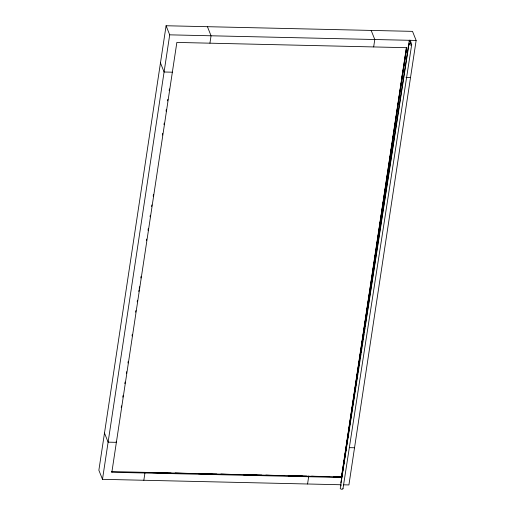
<?xml version="1.0" encoding="UTF-8"?>
<svg xmlns="http://www.w3.org/2000/svg" width="515" height="515" viewBox="0 0 515 515"><rect width="100%" height="100%" fill="white"/><g stroke="black" fill="none" stroke-linecap="round" stroke-linejoin="round"><path stroke-width="0.77" d="M144.644 472.319L144.927 473.008L143.833 480.263M409.586 43.627L409 43.994L340.267 488.259A1.506 0.708 7.9 0 0 340.466 488.793L341.342 489.192A1.333 0.624 7.9 0 0 342.378 489.211L342.99 488.664M342.964 488.844L411.697 44.58L410.262 40.286L409.277 40.279M160.493 62.74L166.088 25.75L412.515 31.364L416.133 40.453L348.913 484.937L343.344 484.808M340.962 484.757L102.485 479.323L169.705 34.84L166.088 25.75M121.231 407.481L121.476 405.891M122.795 397.155L123.034 395.565M124.836 383.649L125.074 382.059M126.4 373.324L126.639 371.733M127.958 362.998L128.203 361.408M132.046 335.992L132.284 334.402M135.651 312.161L135.889 310.571M137.209 301.835L137.447 300.245M138.773 291.509L139.011 289.919M139.25 288.329L139.494 286.739M140.814 278.003L141.052 276.413M146.46 240.672L146.698 239.082M148.024 230.347L148.262 228.757M150.065 216.841L150.303 215.251M151.622 206.515L151.867 204.925M153.187 196.189L153.425 194.599M162.437 135.027L162.676 133.437M164.002 124.701L164.24 123.111M166.042 111.195L166.281 109.611M167.6 100.869L167.845 99.286M169.165 90.543L169.403 88.96M111.852 472.255L176.857 42.423L406.741 47.695L341.741 477.489L111.852 472.255L111.543 471.566L341.702 477.006L333.752 476.826M209.933 43.176L211.053 35.78M307.564 483.991L308.665 476.736L308.363 476.06M406.367 47.747L341.477 476.806L341.741 477.489M362.257 340.383L341.606 476.903L333.688 476.723M362.496 338.799L376.671 245.069M376.909 243.479L387.48 173.581M387.724 171.991L402.015 77.469M403.747 77.462L402.241 77.43L401.977 76.741L403.445 68.012M403.683 66.441L406.541 47.554M341.941 475.422L342.179 473.832M342.423 472.242L343.26 466.687M343.499 465.097L343.743 463.513M343.981 461.923L344.22 460.333M344.464 458.749L344.825 456.367M345.063 454.777L345.301 453.187M345.546 451.603L345.784 450.013M346.022 448.423L346.106 446.827L346.26 447.58M346.621 444.451L346.865 442.868M347.104 441.278L347.825 436.514M348.063 434.924L348.423 432.542M348.668 430.952L348.906 429.362M349.144 427.772L349.389 426.188M349.627 424.598L357.674 371.379M357.919 369.789L359.238 361.054M359.476 359.464L359.715 357.873M359.959 356.283L360.796 350.728M361.041 349.138L361.279 347.548M361.517 345.958L361.762 344.368M362 342.784L362.36 340.396M362.599 338.812L363.32 334.042M363.564 332.458L363.802 330.868M364.041 329.278L364.884 323.716M365.122 322.132L365.367 320.542M365.605 318.952L366.925 310.217M367.163 308.627L367.407 307.037M367.646 305.447L368.489 299.891M368.727 298.301L368.965 296.711M369.21 295.121L370.047 289.565M370.291 287.975L370.53 286.385M370.768 284.795L371.012 283.205M371.251 281.621L371.611 279.233M371.849 277.649L372.094 276.059M372.332 274.469L372.57 272.879M372.809 271.296L373.652 265.734M373.89 264.144L374.135 262.553M374.373 260.97L374.611 259.38M374.856 257.79L375.216 255.408M375.454 253.818L375.693 252.228M375.937 250.638L376.175 249.054M376.414 247.464L376.774 245.082M377.019 243.492L377.74 238.728M377.978 237.138L378.216 235.548M378.577 233.166L379.298 228.403M379.542 226.812L379.78 225.222M380.019 223.632L380.862 218.077M381.1 216.487L381.338 214.897M381.583 213.307L381.821 211.717M382.059 210.133L382.902 204.571M383.141 202.981L383.385 201.391M383.623 199.807L384.467 194.245M384.705 192.655L384.943 191.065M385.188 189.475L385.426 187.891M385.664 186.301L386.025 183.919M386.269 182.329L386.507 180.739M386.746 179.149L386.984 177.566M387.228 175.976L387.589 173.594M387.827 172.004L388.065 170.414M388.31 168.823L388.548 167.24M388.786 165.65L389.031 164.06M389.269 162.47L389.63 160.088M389.868 158.498L390.113 156.914M390.351 155.324L390.589 153.734M390.834 152.144L392.153 143.408M392.391 141.818L392.636 140.228M392.874 138.644L393.711 133.082M393.956 131.492L394.194 129.902M394.432 128.319L395.275 122.757M395.514 121.167L395.758 119.577M395.996 117.987L396.235 116.403M396.479 114.813L396.84 112.431M397.078 110.841L397.316 109.251M397.561 107.661L397.799 106.077M398.037 104.487L398.88 98.925M399.119 97.335L399.363 95.751M399.601 94.161L399.84 92.571M400.084 90.981L400.445 88.599M400.683 87.009L400.921 85.419M401.159 83.836L401.404 82.246M401.642 80.655L402.003 78.274M402.485 75.106L402.138 76.671M402.724 73.529L402.962 71.952M403.2 70.368L403.554 67.999M403.792 66.422L404.037 64.845M404.275 63.268L404.513 61.691M404.751 60.107L404.99 58.53M405.228 56.953L405.588 54.584M405.826 53.006L406.065 51.429M406.303 49.846L406.541 48.268M340.808 482.948L341.175 480.566M341.419 478.976L346.344 447.187M346.589 445.597L346.833 444.007M347.078 442.417L347.322 440.827M347.574 439.237L348.925 430.495M349.17 428.911L349.91 424.141M350.155 422.551L350.4 420.961M350.644 419.371L351.874 411.427M352.247 409.039L352.492 407.449M352.736 405.859L352.981 404.269M353.226 402.685L353.477 401.095M353.721 399.505L353.966 397.915M354.333 395.526L354.584 393.943M354.829 392.353L355.562 387.583M355.814 385.993L356.058 384.402M356.303 382.812L356.547 381.222M356.792 379.632L357.043 378.042M357.288 376.459L357.655 374.07M357.899 372.48L358.15 370.89M358.395 369.3L358.64 367.716M358.884 366.126L359.129 364.536M359.38 362.946L359.747 360.558M359.991 358.974L360.236 357.384M360.487 355.794L360.732 354.204M360.976 352.614L361.221 351.024M361.466 349.434L361.717 347.844M361.961 346.254L362.206 344.664M362.451 343.074L362.695 341.49M362.946 339.9L363.313 337.512M363.558 335.922L363.802 334.332M364.053 332.748L364.298 331.158M364.543 329.568L364.787 327.978M365.032 326.388L409.309 40.279L410.622 43.646M411.697 44.58L411.105 44.947A1.333 0.624 7.9 0 1 410.075 44.927L409.2 44.535A1.506 0.708 7.9 0 1 409 43.994M169.705 34.84L416.133 40.453M172.358 72.19L164.085 72.003L160.468 62.914L98.867 470.234L102.485 479.323M406 77.514L410.513 77.617M349.273 447.651L354.532 447.773M144.599 472.422L148.61 472.513M152.627 472.603L171.083 473.021M175.1 473.118L193.556 473.536M198.372 473.646L216.834 474.064M220.845 474.161L239.308 474.579M243.318 474.669L261.781 475.088M265.792 475.184L284.254 475.603M288.265 475.693L306.728 476.118M311.504 476.221L329.722 476.632M152.614 472.706L167.066 473.034M175.087 473.221L189.539 473.549M198.365 473.748L212.013 474.058M220.838 474.257L234.48 474.573M243.312 474.772L256.953 475.081M265.785 475.287L279.426 475.596M288.258 475.796L302.704 476.124M311.504 476.317L325.01 476.626M340.563 484.538L341.104 485.89M371.167 30.424L374.785 39.513L373.665 46.942L373.401 46.286M207.436 26.69L210.79 35.117M116.113 441.683L116.377 442.346L108.105 442.153L104.487 433.07M409.631 43.743A1.333 0.624 7.9 0 1 410.667 43.762"/></g></svg>
